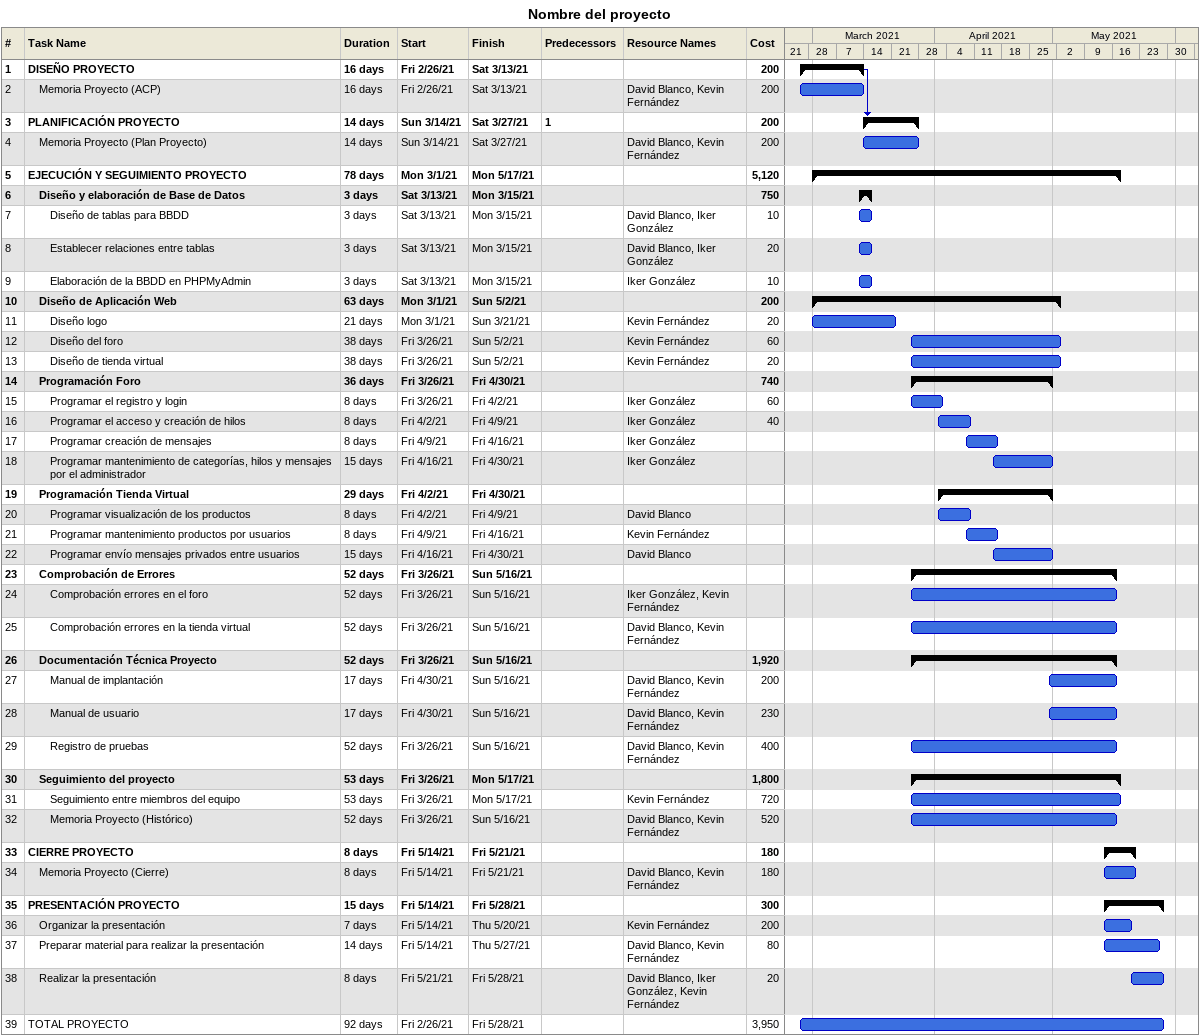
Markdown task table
Nombre del proyecto

| ID | Level | Task | Duration | Start | Finish | Predecessors | Resources | Cost |
|---|---|---|---|---|---|---|---|---|
| 1 | 1 | **DISEÑO PROYECTO** | 16d | 2021-02-26 | 2021-03-13 |  |  | 200 |
| 2 | 2 | Memoria Proyecto (ACP) | 16d | 2021-02-26 | 2021-03-13 |  | David Blanco, Kevin Fernández | 200 |
| 3 | 1 | **PLANIFICACIÓN PROYECTO** | 14d | 2021-03-14 | 2021-03-27 | 1 |  | 200 |
| 4 | 2 | Memoria Proyecto (Plan Proyecto) | 14d | 2021-03-14 | 2021-03-27 |  | David Blanco, Kevin Fernández | 200 |
| 5 | 1 | **EJECUCIÓN Y SEGUIMIENTO PROYECTO** | 78d | 2021-03-01 | 2021-05-17 |  |  | 5120 |
| 6 | 2 | **Diseño y elaboración de Base de Datos** | 3d | 2021-03-13 | 2021-03-15 |  |  | 750 |
| 7 | 3 | Diseño de tablas para BBDD | 3d | 2021-03-13 | 2021-03-15 |  | David Blanco, Iker González | 10 |
| 8 | 3 | Establecer relaciones entre tablas | 3d | 2021-03-13 | 2021-03-15 |  | David Blanco, Iker González | 20 |
| 9 | 3 | Elaboración de la BBDD en PHPMyAdmin | 3d | 2021-03-13 | 2021-03-15 |  | Iker González | 10 |
| 10 | 2 | **Diseño de Aplicación Web** | 63d | 2021-03-01 | 2021-05-02 |  |  | 200 |
| 11 | 3 | Diseño logo | 21d | 2021-03-01 | 2021-03-21 |  | Kevin Fernández | 20 |
| 12 | 3 | Diseño del foro | 38d | 2021-03-26 | 2021-05-02 |  | Kevin Fernández | 60 |
| 13 | 3 | Diseño de tienda virtual | 38d | 2021-03-26 | 2021-05-02 |  | Kevin Fernández | 20 |
| 14 | 2 | **Programación Foro** | 36d | 2021-03-26 | 2021-04-30 |  |  | 740 |
| 15 | 3 | Programar el registro y login | 8d | 2021-03-26 | 2021-04-02 |  | Iker González | 60 |
| 16 | 3 | Programar el acceso y creación de hilos | 8d | 2021-04-02 | 2021-04-09 |  | Iker González | 40 |
| 17 | 3 | Programar creación de mensajes | 8d | 2021-04-09 | 2021-04-16 |  | Iker González |  |
| 18 | 3 | Programar mantenimiento de categorías, hilos y mensajes por el administrador | 15d | 2021-04-16 | 2021-04-30 |  | Iker González |  |
| 19 | 2 | **Programación Tienda Virtual** | 29d | 2021-04-02 | 2021-04-30 |  |  |  |
| 20 | 3 | Programar visualización de los productos | 8d | 2021-04-02 | 2021-04-09 |  | David Blanco |  |
| 21 | 3 | Programar mantenimiento productos por usuarios | 8d | 2021-04-09 | 2021-04-16 |  | Kevin Fernández |  |
| 22 | 3 | Programar envío mensajes privados entre usuarios | 15d | 2021-04-16 | 2021-04-30 |  | David Blanco |  |
| 23 | 2 | **Comprobación de Errores** | 52d | 2021-03-26 | 2021-05-16 |  |  |  |
| 24 | 3 | Comprobación errores en el foro | 52d | 2021-03-26 | 2021-05-16 |  | Iker González, Kevin Fernández |  |
| 25 | 3 | Comprobación errores en la tienda virtual | 52d | 2021-03-26 | 2021-05-16 |  | David Blanco, Kevin Fernández |  |
| 26 | 2 | **Documentación Técnica Proyecto** | 52d | 2021-03-26 | 2021-05-16 |  |  | 1920 |
| 27 | 3 | Manual de implantación | 17d | 2021-04-30 | 2021-05-16 |  | David Blanco, Kevin Fernández | 200 |
| 28 | 3 | Manual de usuario | 17d | 2021-04-30 | 2021-05-16 |  | David Blanco, Kevin Fernández | 230 |
| 29 | 3 | Registro de pruebas | 52d | 2021-03-26 | 2021-05-16 |  | David Blanco, Kevin Fernández | 400 |
| 30 | 2 | **Seguimiento del proyecto** | 53d | 2021-03-26 | 2021-05-17 |  |  | 1800 |
| 31 | 3 | Seguimiento entre miembros del equipo | 53d | 2021-03-26 | 2021-05-17 |  | Kevin Fernández | 720 |
| 32 | 3 | Memoria Proyecto (Histórico) | 52d | 2021-03-26 | 2021-05-16 |  | David Blanco, Kevin Fernández | 520 |
| 33 | 1 | **CIERRE PROYECTO** | 8d | 2021-05-14 | 2021-05-21 |  |  | 180 |
| 34 | 2 | Memoria Proyecto (Cierre) | 8d | 2021-05-14 | 2021-05-21 |  | David Blanco, Kevin Fernández | 180 |
| 35 | 1 | **PRESENTACIÓN PROYECTO** | 15d | 2021-05-14 | 2021-05-28 |  |  | 300 |
| 36 | 2 | Organizar la presentación | 7d | 2021-05-14 | 2021-05-20 |  | Kevin Fernández | 200 |
| 37 | 2 | Preparar material para realizar la presentación | 14d | 2021-05-14 | 2021-05-27 |  | David Blanco, Kevin Fernández | 80 |
| 38 | 2 | Realizar la presentación | 8d | 2021-05-21 | 2021-05-28 |  | David Blanco, Iker González, Kevin Fernández | 20 |
| 39 | 1 | TOTAL PROYECTO | 92d | 2021-02-26 | 2021-05-28 |  |  | 3950 |
